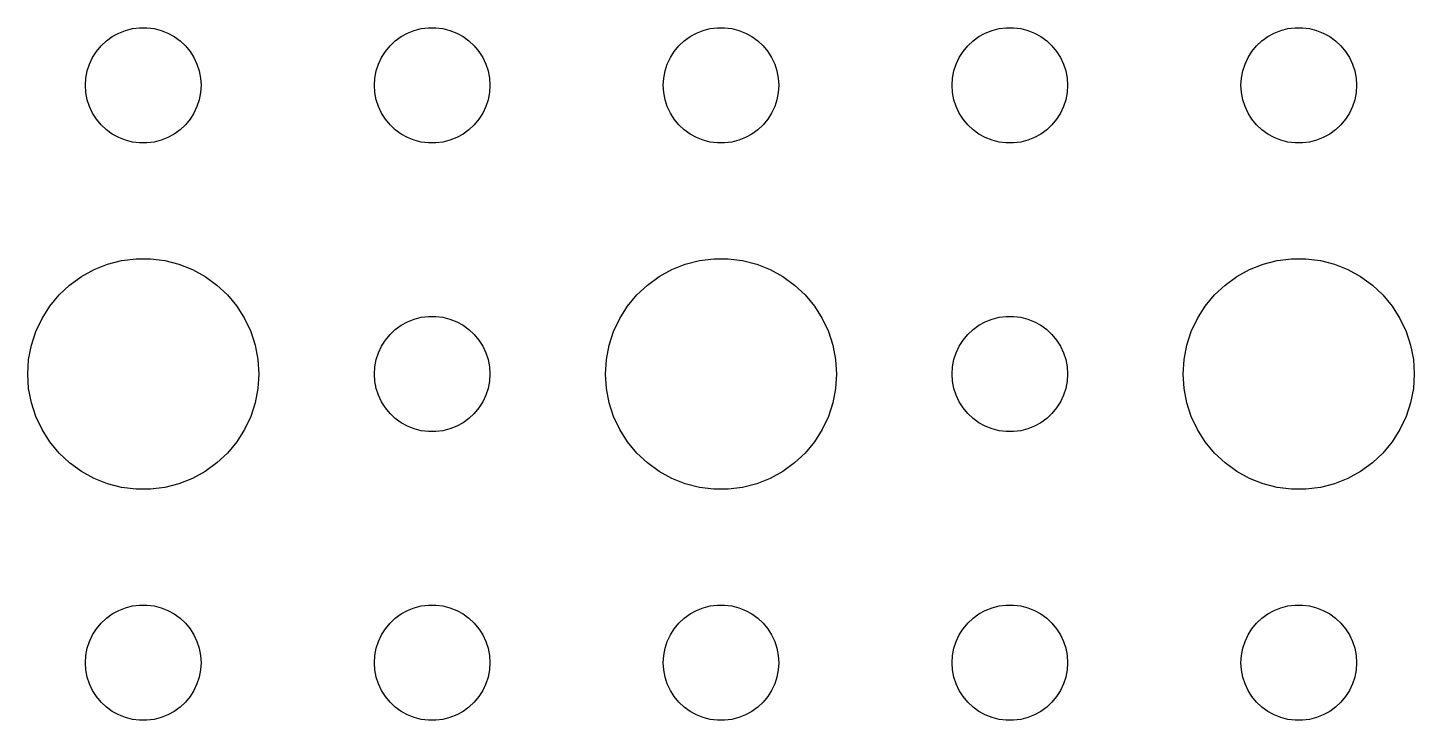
# Model space of a CAD drawing. Header units: metres. Extents: x -134 to 134, y 518 to 1078.
# Drawn here: x 64.5 to 100.5, y 660 to 678 of the extents above; entities that cross this region are included whole.
import ezdxf

# ---------------------------------------------------------------- set-up
doc = ezdxf.new("R2010")
doc.units = ezdxf.units.M

msp = doc.modelspace()

# ---------------------------------------------------------------- linework, layer by layer
for p, q in [((66.8613, 677.857), (67.0365, 677.927)), ((67.0365, 677.927), (67.2189, 677.973)), ((67.2189, 677.973), (67.4058, 677.997)), ((67.4058, 677.997), (67.5942, 677.997)), ((67.5942, 677.997), (67.7811, 677.973)), ((67.7811, 677.973), (67.9635, 677.927)), ((67.9635, 677.927), (68.1387, 677.857)), ((74.3613, 677.857), (74.5365, 677.927)), ((74.5365, 677.927), (74.7189, 677.973)), ((74.7189, 677.973), (74.9058, 677.997)), ((74.9058, 677.997), (75.0942, 677.997)), ((75.0942, 677.997), (75.2811, 677.973)), ((75.2811, 677.973), (75.4635, 677.927)), ((75.4635, 677.927), (75.6387, 677.857)), ((81.8613, 677.857), (82.0365, 677.927)), ((82.0365, 677.927), (82.2189, 677.973)), ((82.2189, 677.973), (82.4058, 677.997)), ((82.4058, 677.997), (82.5942, 677.997)), ((82.5942, 677.997), (82.7811, 677.973)), ((82.7811, 677.973), (82.9635, 677.927)), ((82.9635, 677.927), (83.1387, 677.857)), ((89.3613, 677.857), (89.5365, 677.927)), ((89.5365, 677.927), (89.7189, 677.973)), ((89.7189, 677.973), (89.9058, 677.997)), ((89.9058, 677.997), (90.0942, 677.997)), ((90.0942, 677.997), (90.2811, 677.973)), ((90.2811, 677.973), (90.4635, 677.927)), ((90.4635, 677.927), (90.6387, 677.857)), ((96.8613, 677.857), (97.0365, 677.927)), ((97.0365, 677.927), (97.2189, 677.973)), ((97.2189, 677.973), (97.4058, 677.997)), ((97.4058, 677.997), (97.5942, 677.997)), ((97.5942, 677.997), (97.7811, 677.973)), ((97.7811, 677.973), (97.9635, 677.927)), ((97.9635, 677.927), (98.1387, 677.857)), ((66.2865, 677.382), (66.4065, 677.527)), ((66.4065, 677.527), (66.5439, 677.656)), ((66.5439, 677.656), (66.6963, 677.766)), ((66.6963, 677.766), (66.8613, 677.857)), ((68.1387, 677.857), (68.3037, 677.766)), ((68.3037, 677.766), (68.4561, 677.656)), ((68.4561, 677.656), (68.5934, 677.527)), ((68.5934, 677.527), (68.7135, 677.382)), ((73.7865, 677.382), (73.9065, 677.527)), ((73.9065, 677.527), (74.0439, 677.656)), ((74.0439, 677.656), (74.1963, 677.766)), ((74.1963, 677.766), (74.3613, 677.857)), ((75.6387, 677.857), (75.8037, 677.766)), ((75.8037, 677.766), (75.9561, 677.656)), ((75.9561, 677.656), (76.0934, 677.527)), ((76.0934, 677.527), (76.2135, 677.382)), ((81.2865, 677.382), (81.4065, 677.527)), ((81.4065, 677.527), (81.5439, 677.656)), ((81.5439, 677.656), (81.6963, 677.766)), ((81.6963, 677.766), (81.8613, 677.857)), ((83.1387, 677.857), (83.3037, 677.766)), ((83.3037, 677.766), (83.4561, 677.656)), ((83.4561, 677.656), (83.5934, 677.527)), ((83.5934, 677.527), (83.7135, 677.382)), ((88.7865, 677.382), (88.9065, 677.527)), ((88.9065, 677.527), (89.0439, 677.656)), ((89.0439, 677.656), (89.1963, 677.766)), ((89.1963, 677.766), (89.3613, 677.857)), ((90.6387, 677.857), (90.8037, 677.766)), ((90.8037, 677.766), (90.9561, 677.656)), ((90.9561, 677.656), (91.0934, 677.527)), ((91.0934, 677.527), (91.2135, 677.382)), ((96.2865, 677.382), (96.4065, 677.527)), ((96.4065, 677.527), (96.5439, 677.656)), ((96.5439, 677.656), (96.6963, 677.766)), ((96.6963, 677.766), (96.8613, 677.857)), ((98.1387, 677.857), (98.3037, 677.766)), ((98.3037, 677.766), (98.4561, 677.656)), ((98.4561, 677.656), (98.5934, 677.527)), ((98.5934, 677.527), (98.7135, 677.382)), ((66.1053, 677.052), (66.1855, 677.223)), ((66.1855, 677.223), (66.2865, 677.382)), ((68.7135, 677.382), (68.8145, 677.223)), ((68.8145, 677.223), (68.8947, 677.052)), ((73.6053, 677.052), (73.6855, 677.223)), ((73.6855, 677.223), (73.7865, 677.382)), ((76.2135, 677.382), (76.3145, 677.223)), ((76.3145, 677.223), (76.3947, 677.052)), ((81.1053, 677.052), (81.1855, 677.223)), ((81.1855, 677.223), (81.2865, 677.382)), ((83.7135, 677.382), (83.8145, 677.223)), ((83.8145, 677.223), (83.8947, 677.052)), ((88.6053, 677.052), (88.6855, 677.223)), ((88.6855, 677.223), (88.7865, 677.382)), ((91.2135, 677.382), (91.3145, 677.223)), ((91.3145, 677.223), (91.3947, 677.052)), ((96.1053, 677.052), (96.1855, 677.223)), ((96.1855, 677.223), (96.2865, 677.382)), ((98.7135, 677.382), (98.8145, 677.223)), ((98.8145, 677.223), (98.8947, 677.052)), ((66.0118, 676.688), (66.0471, 676.873)), ((66.0471, 676.873), (66.1053, 677.052)), ((68.8947, 677.052), (68.9529, 676.873)), ((68.9529, 676.873), (68.9882, 676.688)), ((73.5118, 676.688), (73.5471, 676.873)), ((73.5471, 676.873), (73.6053, 677.052)), ((76.3947, 677.052), (76.4529, 676.873)), ((76.4529, 676.873), (76.4882, 676.688)), ((81.0118, 676.688), (81.0471, 676.873)), ((81.0471, 676.873), (81.1053, 677.052)), ((83.8947, 677.052), (83.9529, 676.873)), ((83.9529, 676.873), (83.9882, 676.688)), ((88.5118, 676.688), (88.5471, 676.873)), ((88.5471, 676.873), (88.6053, 677.052)), ((91.3947, 677.052), (91.4529, 676.873)), ((91.4529, 676.873), (91.4882, 676.688)), ((96.0118, 676.688), (96.0471, 676.873)), ((96.0471, 676.873), (96.1053, 677.052)), ((98.8947, 677.052), (98.9529, 676.873)), ((98.9529, 676.873), (98.9882, 676.688)), ((66, 676.5), (66.0118, 676.688)), ((66.0118, 676.312), (66, 676.5)), ((68.9882, 676.688), (69, 676.5)), ((69, 676.5), (68.9882, 676.312)), ((73.5, 676.5), (73.5118, 676.688)), ((73.5118, 676.312), (73.5, 676.5)), ((76.4882, 676.688), (76.5, 676.5)), ((76.5, 676.5), (76.4882, 676.312)), ((81, 676.5), (81.0118, 676.688)), ((81.0118, 676.312), (81, 676.5)), ((83.9882, 676.688), (84, 676.5)), ((84, 676.5), (83.9882, 676.312)), ((88.5, 676.5), (88.5118, 676.688)), ((88.5118, 676.312), (88.5, 676.5)), ((91.4882, 676.688), (91.5, 676.5)), ((91.5, 676.5), (91.4882, 676.312)), ((96, 676.5), (96.0118, 676.688)), ((96.0118, 676.312), (96, 676.5)), ((98.9882, 676.688), (99, 676.5)), ((99, 676.5), (98.9882, 676.312)), ((66.0471, 676.127), (66.0118, 676.312)), ((66.1053, 675.948), (66.0471, 676.127)), ((68.9529, 676.127), (68.8947, 675.948)), ((68.9882, 676.312), (68.9529, 676.127)), ((73.5471, 676.127), (73.5118, 676.312)), ((73.6053, 675.948), (73.5471, 676.127)), ((76.4529, 676.127), (76.3947, 675.948)), ((76.4882, 676.312), (76.4529, 676.127)), ((81.0471, 676.127), (81.0118, 676.312)), ((81.1053, 675.948), (81.0471, 676.127)), ((83.9529, 676.127), (83.8947, 675.948)), ((83.9882, 676.312), (83.9529, 676.127)), ((88.5471, 676.127), (88.5118, 676.312)), ((88.6053, 675.948), (88.5471, 676.127)), ((91.4529, 676.127), (91.3947, 675.948)), ((91.4882, 676.312), (91.4529, 676.127)), ((96.0471, 676.127), (96.0118, 676.312)), ((96.1053, 675.948), (96.0471, 676.127)), ((98.9529, 676.127), (98.8947, 675.948)), ((98.9882, 676.312), (98.9529, 676.127)), ((66.1855, 675.777), (66.1053, 675.948)), ((66.2865, 675.618), (66.1855, 675.777)), ((68.8145, 675.777), (68.7135, 675.618)), ((68.8947, 675.948), (68.8145, 675.777)), ((73.6855, 675.777), (73.6053, 675.948)), ((73.7865, 675.618), (73.6855, 675.777)), ((76.3145, 675.777), (76.2135, 675.618)), ((76.3947, 675.948), (76.3145, 675.777)), ((81.1855, 675.777), (81.1053, 675.948)), ((81.2865, 675.618), (81.1855, 675.777)), ((83.8145, 675.777), (83.7135, 675.618)), ((83.8947, 675.948), (83.8145, 675.777)), ((88.6855, 675.777), (88.6053, 675.948)), ((88.7865, 675.618), (88.6855, 675.777)), ((91.3145, 675.777), (91.2135, 675.618)), ((91.3947, 675.948), (91.3145, 675.777)), ((96.1855, 675.777), (96.1053, 675.948)), ((96.2865, 675.618), (96.1855, 675.777)), ((98.8145, 675.777), (98.7135, 675.618)), ((98.8947, 675.948), (98.8145, 675.777)), ((66.4065, 675.473), (66.2865, 675.618)), ((66.5439, 675.344), (66.4065, 675.473)), ((68.5934, 675.473), (68.4561, 675.344)), ((68.7135, 675.618), (68.5934, 675.473)), ((73.9065, 675.473), (73.7865, 675.618)), ((74.0439, 675.344), (73.9065, 675.473)), ((76.0934, 675.473), (75.9561, 675.344)), ((76.2135, 675.618), (76.0934, 675.473)), ((81.4065, 675.473), (81.2865, 675.618)), ((81.5439, 675.344), (81.4065, 675.473)), ((83.5934, 675.473), (83.4561, 675.344)), ((83.7135, 675.618), (83.5934, 675.473)), ((88.9065, 675.473), (88.7865, 675.618)), ((89.0439, 675.344), (88.9065, 675.473)), ((91.0934, 675.473), (90.9561, 675.344)), ((91.2135, 675.618), (91.0934, 675.473)), ((96.4065, 675.473), (96.2865, 675.618)), ((96.5439, 675.344), (96.4065, 675.473)), ((98.5934, 675.473), (98.4561, 675.344)), ((98.7135, 675.618), (98.5934, 675.473)), ((66.6963, 675.234), (66.5439, 675.344)), ((66.8613, 675.143), (66.6963, 675.234)), ((67.0365, 675.073), (66.8613, 675.143)), ((67.2189, 675.027), (67.0365, 675.073)), ((67.4058, 675.003), (67.2189, 675.027)), ((67.5942, 675.003), (67.4058, 675.003)), ((67.7811, 675.027), (67.5942, 675.003)), ((67.9635, 675.073), (67.7811, 675.027)), ((68.1387, 675.143), (67.9635, 675.073)), ((68.3037, 675.234), (68.1387, 675.143)), ((68.4561, 675.344), (68.3037, 675.234)), ((74.1963, 675.234), (74.0439, 675.344)), ((74.3613, 675.143), (74.1963, 675.234)), ((74.5365, 675.073), (74.3613, 675.143)), ((74.7189, 675.027), (74.5365, 675.073)), ((74.9058, 675.003), (74.7189, 675.027)), ((75.0942, 675.003), (74.9058, 675.003)), ((75.2811, 675.027), (75.0942, 675.003)), ((75.4635, 675.073), (75.2811, 675.027)), ((75.6387, 675.143), (75.4635, 675.073)), ((75.8037, 675.234), (75.6387, 675.143)), ((75.9561, 675.344), (75.8037, 675.234)), ((81.6963, 675.234), (81.5439, 675.344)), ((81.8613, 675.143), (81.6963, 675.234)), ((82.0365, 675.073), (81.8613, 675.143)), ((82.2189, 675.027), (82.0365, 675.073)), ((82.4058, 675.003), (82.2189, 675.027)), ((82.5942, 675.003), (82.4058, 675.003)), ((82.7811, 675.027), (82.5942, 675.003)), ((82.9635, 675.073), (82.7811, 675.027)), ((83.1387, 675.143), (82.9635, 675.073)), ((83.3037, 675.234), (83.1387, 675.143)), ((83.4561, 675.344), (83.3037, 675.234)), ((89.1963, 675.234), (89.0439, 675.344)), ((89.3613, 675.143), (89.1963, 675.234)), ((89.5365, 675.073), (89.3613, 675.143)), ((89.7189, 675.027), (89.5365, 675.073)), ((89.9058, 675.003), (89.7189, 675.027)), ((90.0942, 675.003), (89.9058, 675.003)), ((90.2811, 675.027), (90.0942, 675.003)), ((90.4635, 675.073), (90.2811, 675.027)), ((90.6387, 675.143), (90.4635, 675.073)), ((90.8037, 675.234), (90.6387, 675.143)), ((90.9561, 675.344), (90.8037, 675.234)), ((96.6963, 675.234), (96.5439, 675.344)), ((96.8613, 675.143), (96.6963, 675.234)), ((97.0365, 675.073), (96.8613, 675.143)), ((97.2189, 675.027), (97.0365, 675.073)), ((97.4058, 675.003), (97.2189, 675.027)), ((97.5942, 675.003), (97.4058, 675.003)), ((97.7811, 675.027), (97.5942, 675.003)), ((97.9635, 675.073), (97.7811, 675.027)), ((98.1387, 675.143), (97.9635, 675.073)), ((98.3037, 675.234), (98.1387, 675.143)), ((98.4561, 675.344), (98.3037, 675.234)), ((66.2227, 671.714), (66.573, 671.853)), ((66.573, 671.853), (66.9379, 671.947)), ((66.9379, 671.947), (67.3116, 671.994)), ((67.3116, 671.994), (67.6884, 671.994)), ((67.6884, 671.994), (68.0621, 671.947)), ((68.0621, 671.947), (68.427, 671.853)), ((68.427, 671.853), (68.7773, 671.714)), ((81.2227, 671.714), (81.573, 671.853)), ((81.573, 671.853), (81.9379, 671.947)), ((81.9379, 671.947), (82.3116, 671.994)), ((82.3116, 671.994), (82.6884, 671.994)), ((82.6884, 671.994), (83.0621, 671.947)), ((83.0621, 671.947), (83.427, 671.853)), ((83.427, 671.853), (83.7773, 671.714)), ((96.2227, 671.714), (96.573, 671.853)), ((96.573, 671.853), (96.9379, 671.947)), ((96.9379, 671.947), (97.3116, 671.994)), ((97.3116, 671.994), (97.6884, 671.994)), ((97.6884, 671.994), (98.0621, 671.947)), ((98.0621, 671.947), (98.427, 671.853)), ((98.427, 671.853), (98.7773, 671.714)), ((65.5877, 671.312), (65.8925, 671.533)), ((65.8925, 671.533), (66.2227, 671.714)), ((68.7773, 671.714), (69.1075, 671.533)), ((69.1075, 671.533), (69.4123, 671.312)), ((80.5877, 671.312), (80.8925, 671.533)), ((80.8925, 671.533), (81.2227, 671.714)), ((83.7773, 671.714), (84.1075, 671.533)), ((84.1075, 671.533), (84.4123, 671.312)), ((95.5877, 671.312), (95.8925, 671.533)), ((95.8925, 671.533), (96.2227, 671.714)), ((98.7773, 671.714), (99.1075, 671.533)), ((99.1075, 671.533), (99.4123, 671.312)), ((65.073, 670.763), (65.3131, 671.054)), ((65.3131, 671.054), (65.5877, 671.312)), ((69.4123, 671.312), (69.6869, 671.054)), ((69.6869, 671.054), (69.927, 670.763)), ((80.073, 670.763), (80.3131, 671.054)), ((80.3131, 671.054), (80.5877, 671.312)), ((84.4123, 671.312), (84.6869, 671.054)), ((84.6869, 671.054), (84.927, 670.763)), ((95.073, 670.763), (95.3131, 671.054)), ((95.3131, 671.054), (95.5877, 671.312)), ((99.4123, 671.312), (99.6869, 671.054)), ((99.6869, 671.054), (99.927, 670.763)), ((64.8711, 670.445), (65.073, 670.763)), ((69.927, 670.763), (70.1289, 670.445)), ((79.8711, 670.445), (80.073, 670.763)), ((84.927, 670.763), (85.1289, 670.445)), ((94.8711, 670.445), (95.073, 670.763)), ((99.927, 670.763), (100.129, 670.445)), ((64.7107, 670.104), (64.8711, 670.445)), ((70.1289, 670.445), (70.2893, 670.104)), ((74.1963, 670.266), (74.3613, 670.357)), ((74.3613, 670.357), (74.5365, 670.427)), ((74.5365, 670.427), (74.7189, 670.473)), ((74.7189, 670.473), (74.9058, 670.497)), ((74.9058, 670.497), (75.0942, 670.497)), ((75.0942, 670.497), (75.2811, 670.473)), ((75.2811, 670.473), (75.4635, 670.427)), ((75.4635, 670.427), (75.6387, 670.357)), ((75.6387, 670.357), (75.8037, 670.266)), ((79.7107, 670.104), (79.8711, 670.445)), ((85.1289, 670.445), (85.2893, 670.104)), ((89.1963, 670.266), (89.3613, 670.357)), ((89.3613, 670.357), (89.5365, 670.427)), ((89.5365, 670.427), (89.7189, 670.473)), ((89.7189, 670.473), (89.9058, 670.497)), ((89.9058, 670.497), (90.0942, 670.497)), ((90.0942, 670.497), (90.2811, 670.473)), ((90.2811, 670.473), (90.4635, 670.427)), ((90.4635, 670.427), (90.6387, 670.357)), ((90.6387, 670.357), (90.8037, 670.266)), ((94.7107, 670.104), (94.8711, 670.445)), ((100.129, 670.445), (100.289, 670.104)), ((64.5943, 669.746), (64.7107, 670.104)), ((70.2893, 670.104), (70.4057, 669.746)), ((73.7865, 669.882), (73.9065, 670.027)), ((73.9065, 670.027), (74.0439, 670.156)), ((74.0439, 670.156), (74.1963, 670.266)), ((75.8037, 670.266), (75.9561, 670.156)), ((75.9561, 670.156), (76.0934, 670.027)), ((76.0934, 670.027), (76.2135, 669.882)), ((79.5943, 669.746), (79.7107, 670.104)), ((85.2893, 670.104), (85.4057, 669.746)), ((88.7865, 669.882), (88.9065, 670.027)), ((88.9065, 670.027), (89.0439, 670.156)), ((89.0439, 670.156), (89.1963, 670.266)), ((90.8037, 670.266), (90.9561, 670.156)), ((90.9561, 670.156), (91.0934, 670.027)), ((91.0934, 670.027), (91.2135, 669.882)), ((94.5943, 669.746), (94.7107, 670.104)), ((100.289, 670.104), (100.406, 669.746)), ((64.5237, 669.376), (64.5943, 669.746)), ((70.4057, 669.746), (70.4763, 669.376)), ((73.6053, 669.552), (73.6855, 669.723)), ((73.6855, 669.723), (73.7865, 669.882)), ((76.2135, 669.882), (76.3145, 669.723)), ((76.3145, 669.723), (76.3947, 669.552)), ((79.5237, 669.376), (79.5943, 669.746)), ((85.4057, 669.746), (85.4763, 669.376)), ((88.6053, 669.552), (88.6855, 669.723)), ((88.6855, 669.723), (88.7865, 669.882)), ((91.2135, 669.882), (91.3145, 669.723)), ((91.3145, 669.723), (91.3947, 669.552)), ((94.5237, 669.376), (94.5943, 669.746)), ((100.406, 669.746), (100.476, 669.376)), ((64.5, 669), (64.5237, 669.376)), ((70.4763, 669.376), (70.5, 669)), ((73.5118, 669.188), (73.5471, 669.373)), ((73.5471, 669.373), (73.6053, 669.552)), ((76.3947, 669.552), (76.4529, 669.373)), ((76.4529, 669.373), (76.4882, 669.188)), ((79.5, 669), (79.5237, 669.376)), ((85.4763, 669.376), (85.5, 669)), ((88.5118, 669.188), (88.5471, 669.373)), ((88.5471, 669.373), (88.6053, 669.552)), ((91.3947, 669.552), (91.4529, 669.373)), ((91.4529, 669.373), (91.4882, 669.188)), ((94.5, 669), (94.5237, 669.376)), ((100.476, 669.376), (100.5, 669)), ((64.5237, 668.624), (64.5, 669)), ((70.5, 669), (70.4763, 668.624)), ((73.5, 669), (73.5118, 669.188)), ((73.5118, 668.812), (73.5, 669)), ((76.4882, 669.188), (76.5, 669)), ((76.5, 669), (76.4882, 668.812)), ((79.5237, 668.624), (79.5, 669)), ((85.5, 669), (85.4763, 668.624)), ((88.5, 669), (88.5118, 669.188)), ((88.5118, 668.812), (88.5, 669)), ((91.4882, 669.188), (91.5, 669)), ((91.5, 669), (91.4882, 668.812)), ((94.5237, 668.624), (94.5, 669)), ((100.5, 669), (100.476, 668.624)), ((64.5943, 668.254), (64.5237, 668.624)), ((70.4763, 668.624), (70.4057, 668.254)), ((73.5471, 668.627), (73.5118, 668.812)), ((73.6053, 668.448), (73.5471, 668.627)), ((76.4529, 668.627), (76.3947, 668.448)), ((76.4882, 668.812), (76.4529, 668.627)), ((79.5943, 668.254), (79.5237, 668.624)), ((85.4763, 668.624), (85.4057, 668.254)), ((88.5471, 668.627), (88.5118, 668.812)), ((88.6053, 668.448), (88.5471, 668.627)), ((91.4529, 668.627), (91.3947, 668.448)), ((91.4882, 668.812), (91.4529, 668.627)), ((94.5943, 668.254), (94.5237, 668.624)), ((100.476, 668.624), (100.406, 668.254)), ((64.7107, 667.896), (64.5943, 668.254)), ((70.4057, 668.254), (70.2893, 667.896)), ((73.6855, 668.277), (73.6053, 668.448)), ((73.7865, 668.118), (73.6855, 668.277)), ((76.3145, 668.277), (76.2135, 668.118)), ((76.3947, 668.448), (76.3145, 668.277)), ((79.7107, 667.896), (79.5943, 668.254)), ((85.4057, 668.254), (85.2893, 667.896)), ((88.6855, 668.277), (88.6053, 668.448)), ((88.7865, 668.118), (88.6855, 668.277)), ((91.3145, 668.277), (91.2135, 668.118)), ((91.3947, 668.448), (91.3145, 668.277)), ((94.7107, 667.896), (94.5943, 668.254)), ((100.406, 668.254), (100.289, 667.896)), ((64.8711, 667.555), (64.7107, 667.896)), ((70.2893, 667.896), (70.1289, 667.555)), ((73.9065, 667.973), (73.7865, 668.118)), ((74.0439, 667.844), (73.9065, 667.973)), ((74.1963, 667.734), (74.0439, 667.844)), ((75.9561, 667.844), (75.8037, 667.734)), ((76.0934, 667.973), (75.9561, 667.844)), ((76.2135, 668.118), (76.0934, 667.973)), ((79.8711, 667.555), (79.7107, 667.896)), ((85.2893, 667.896), (85.1289, 667.555)), ((88.9065, 667.973), (88.7865, 668.118)), ((89.0439, 667.844), (88.9065, 667.973)), ((89.1963, 667.734), (89.0439, 667.844)), ((90.9561, 667.844), (90.8037, 667.734)), ((91.0934, 667.973), (90.9561, 667.844)), ((91.2135, 668.118), (91.0934, 667.973)), ((94.8711, 667.555), (94.7107, 667.896)), ((100.289, 667.896), (100.129, 667.555)), ((65.073, 667.237), (64.8711, 667.555)), ((70.1289, 667.555), (69.927, 667.237)), ((74.3613, 667.643), (74.1963, 667.734)), ((74.5365, 667.573), (74.3613, 667.643)), ((74.7189, 667.527), (74.5365, 667.573)), ((74.9058, 667.503), (74.7189, 667.527)), ((75.0942, 667.503), (74.9058, 667.503)), ((75.2811, 667.527), (75.0942, 667.503)), ((75.4635, 667.573), (75.2811, 667.527)), ((75.6387, 667.643), (75.4635, 667.573)), ((75.8037, 667.734), (75.6387, 667.643)), ((80.073, 667.237), (79.8711, 667.555)), ((85.1289, 667.555), (84.927, 667.237)), ((89.3613, 667.643), (89.1963, 667.734)), ((89.5365, 667.573), (89.3613, 667.643)), ((89.7189, 667.527), (89.5365, 667.573)), ((89.9058, 667.503), (89.7189, 667.527)), ((90.0942, 667.503), (89.9058, 667.503)), ((90.2811, 667.527), (90.0942, 667.503)), ((90.4635, 667.573), (90.2811, 667.527)), ((90.6387, 667.643), (90.4635, 667.573)), ((90.8037, 667.734), (90.6387, 667.643)), ((95.073, 667.237), (94.8711, 667.555)), ((100.129, 667.555), (99.927, 667.237)), ((65.3131, 666.946), (65.073, 667.237)), ((69.927, 667.237), (69.6869, 666.946)), ((80.3131, 666.946), (80.073, 667.237)), ((84.927, 667.237), (84.6869, 666.946)), ((95.3131, 666.946), (95.073, 667.237)), ((99.927, 667.237), (99.6869, 666.946)), ((65.5877, 666.688), (65.3131, 666.946)), ((69.6869, 666.946), (69.4123, 666.688)), ((80.5877, 666.688), (80.3131, 666.946)), ((84.6869, 666.946), (84.4123, 666.688)), ((95.5877, 666.688), (95.3131, 666.946)), ((99.6869, 666.946), (99.4123, 666.688)), ((65.8925, 666.467), (65.5877, 666.688)), ((66.2227, 666.286), (65.8925, 666.467)), ((69.1075, 666.467), (68.7773, 666.286)), ((69.4123, 666.688), (69.1075, 666.467)), ((80.8925, 666.467), (80.5877, 666.688)), ((81.2227, 666.286), (80.8925, 666.467)), ((84.1075, 666.467), (83.7773, 666.286)), ((84.4123, 666.688), (84.1075, 666.467)), ((95.8925, 666.467), (95.5877, 666.688)), ((96.2227, 666.286), (95.8925, 666.467)), ((99.1075, 666.467), (98.7773, 666.286)), ((99.4123, 666.688), (99.1075, 666.467)), ((66.573, 666.147), (66.2227, 666.286)), ((66.9379, 666.053), (66.573, 666.147)), ((67.3116, 666.006), (66.9379, 666.053)), ((67.6884, 666.006), (67.3116, 666.006)), ((68.0621, 666.053), (67.6884, 666.006)), ((68.427, 666.147), (68.0621, 666.053)), ((68.7773, 666.286), (68.427, 666.147)), ((81.573, 666.147), (81.2227, 666.286)), ((81.9379, 666.053), (81.573, 666.147)), ((82.3116, 666.006), (81.9379, 666.053)), ((82.6884, 666.006), (82.3116, 666.006)), ((83.0621, 666.053), (82.6884, 666.006)), ((83.427, 666.147), (83.0621, 666.053)), ((83.7773, 666.286), (83.427, 666.147)), ((96.573, 666.147), (96.2227, 666.286)), ((96.9379, 666.053), (96.573, 666.147)), ((97.3116, 666.006), (96.9379, 666.053)), ((97.6884, 666.006), (97.3116, 666.006)), ((98.0621, 666.053), (97.6884, 666.006)), ((98.427, 666.147), (98.0621, 666.053)), ((98.7773, 666.286), (98.427, 666.147)), ((66.5439, 662.656), (66.6963, 662.766)), ((66.6963, 662.766), (66.8613, 662.857)), ((66.8613, 662.857), (67.0365, 662.927)), ((67.0365, 662.927), (67.2189, 662.973)), ((67.2189, 662.973), (67.4058, 662.997)), ((67.4058, 662.997), (67.5942, 662.997)), ((67.5942, 662.997), (67.7811, 662.973)), ((67.7811, 662.973), (67.9635, 662.927)), ((67.9635, 662.927), (68.1387, 662.857)), ((68.1387, 662.857), (68.3037, 662.766)), ((68.3037, 662.766), (68.4561, 662.656)), ((74.0439, 662.656), (74.1963, 662.766)), ((74.1963, 662.766), (74.3613, 662.857)), ((74.3613, 662.857), (74.5365, 662.927)), ((74.5365, 662.927), (74.7189, 662.973)), ((74.7189, 662.973), (74.9058, 662.997)), ((74.9058, 662.997), (75.0942, 662.997)), ((75.0942, 662.997), (75.2811, 662.973)), ((75.2811, 662.973), (75.4635, 662.927)), ((75.4635, 662.927), (75.6387, 662.857)), ((75.6387, 662.857), (75.8037, 662.766)), ((75.8037, 662.766), (75.9561, 662.656)), ((81.5439, 662.656), (81.6963, 662.766)), ((81.6963, 662.766), (81.8613, 662.857)), ((81.8613, 662.857), (82.0365, 662.927)), ((82.0365, 662.927), (82.2189, 662.973)), ((82.2189, 662.973), (82.4058, 662.997)), ((82.4058, 662.997), (82.5942, 662.997)), ((82.5942, 662.997), (82.7811, 662.973)), ((82.7811, 662.973), (82.9635, 662.927)), ((82.9635, 662.927), (83.1387, 662.857)), ((83.1387, 662.857), (83.3037, 662.766)), ((83.3037, 662.766), (83.4561, 662.656)), ((89.0439, 662.656), (89.1963, 662.766)), ((89.1963, 662.766), (89.3613, 662.857)), ((89.3613, 662.857), (89.5365, 662.927)), ((89.5365, 662.927), (89.7189, 662.973)), ((89.7189, 662.973), (89.9058, 662.997)), ((89.9058, 662.997), (90.0942, 662.997)), ((90.0942, 662.997), (90.2811, 662.973)), ((90.2811, 662.973), (90.4635, 662.927)), ((90.4635, 662.927), (90.6387, 662.857)), ((90.6387, 662.857), (90.8037, 662.766)), ((90.8037, 662.766), (90.9561, 662.656)), ((96.5439, 662.656), (96.6963, 662.766)), ((96.6963, 662.766), (96.8613, 662.857)), ((96.8613, 662.857), (97.0365, 662.927)), ((97.0365, 662.927), (97.2189, 662.973)), ((97.2189, 662.973), (97.4058, 662.997)), ((97.4058, 662.997), (97.5942, 662.997)), ((97.5942, 662.997), (97.7811, 662.973)), ((97.7811, 662.973), (97.9635, 662.927)), ((97.9635, 662.927), (98.1387, 662.857)), ((98.1387, 662.857), (98.3037, 662.766)), ((98.3037, 662.766), (98.4561, 662.656)), ((66.2865, 662.382), (66.4065, 662.527)), ((66.4065, 662.527), (66.5439, 662.656)), ((68.4561, 662.656), (68.5934, 662.527)), ((68.5934, 662.527), (68.7135, 662.382)), ((73.7865, 662.382), (73.9065, 662.527)), ((73.9065, 662.527), (74.0439, 662.656)), ((75.9561, 662.656), (76.0934, 662.527)), ((76.0934, 662.527), (76.2135, 662.382)), ((81.2865, 662.382), (81.4065, 662.527)), ((81.4065, 662.527), (81.5439, 662.656)), ((83.4561, 662.656), (83.5934, 662.527)), ((83.5934, 662.527), (83.7135, 662.382)), ((88.7865, 662.382), (88.9065, 662.527)), ((88.9065, 662.527), (89.0439, 662.656)), ((90.9561, 662.656), (91.0934, 662.527)), ((91.0934, 662.527), (91.2135, 662.382)), ((96.2865, 662.382), (96.4065, 662.527)), ((96.4065, 662.527), (96.5439, 662.656)), ((98.4561, 662.656), (98.5934, 662.527)), ((98.5934, 662.527), (98.7135, 662.382)), ((66.0471, 661.873), (66.1053, 662.052)), ((66.1053, 662.052), (66.1855, 662.223)), ((66.1855, 662.223), (66.2865, 662.382)), ((68.7135, 662.382), (68.8145, 662.223)), ((68.8145, 662.223), (68.8947, 662.052)), ((68.8947, 662.052), (68.9529, 661.873)), ((73.5471, 661.873), (73.6053, 662.052)), ((73.6053, 662.052), (73.6855, 662.223)), ((73.6855, 662.223), (73.7865, 662.382)), ((76.2135, 662.382), (76.3145, 662.223)), ((76.3145, 662.223), (76.3947, 662.052)), ((76.3947, 662.052), (76.4529, 661.873)), ((81.0471, 661.873), (81.1053, 662.052)), ((81.1053, 662.052), (81.1855, 662.223)), ((81.1855, 662.223), (81.2865, 662.382)), ((83.7135, 662.382), (83.8145, 662.223)), ((83.8145, 662.223), (83.8947, 662.052)), ((83.8947, 662.052), (83.9529, 661.873)), ((88.5471, 661.873), (88.6053, 662.052)), ((88.6053, 662.052), (88.6855, 662.223)), ((88.6855, 662.223), (88.7865, 662.382)), ((91.2135, 662.382), (91.3145, 662.223)), ((91.3145, 662.223), (91.3947, 662.052)), ((91.3947, 662.052), (91.4529, 661.873)), ((96.0471, 661.873), (96.1053, 662.052)), ((96.1053, 662.052), (96.1855, 662.223)), ((96.1855, 662.223), (96.2865, 662.382)), ((98.7135, 662.382), (98.8145, 662.223)), ((98.8145, 662.223), (98.8947, 662.052)), ((98.8947, 662.052), (98.9529, 661.873)), ((66, 661.5), (66.0118, 661.688)), ((66.0118, 661.688), (66.0471, 661.873)), ((68.9529, 661.873), (68.9882, 661.688)), ((68.9882, 661.688), (69, 661.5)), ((73.5, 661.5), (73.5118, 661.688)), ((73.5118, 661.688), (73.5471, 661.873)), ((76.4529, 661.873), (76.4882, 661.688)), ((76.4882, 661.688), (76.5, 661.5)), ((81, 661.5), (81.0118, 661.688)), ((81.0118, 661.688), (81.0471, 661.873)), ((83.9529, 661.873), (83.9882, 661.688)), ((83.9882, 661.688), (84, 661.5)), ((88.5, 661.5), (88.5118, 661.688)), ((88.5118, 661.688), (88.5471, 661.873)), ((91.4529, 661.873), (91.4882, 661.688)), ((91.4882, 661.688), (91.5, 661.5)), ((96, 661.5), (96.0118, 661.688)), ((96.0118, 661.688), (96.0471, 661.873)), ((98.9529, 661.873), (98.9882, 661.688)), ((98.9882, 661.688), (99, 661.5)), ((66.0118, 661.312), (66, 661.5)), ((69, 661.5), (68.9882, 661.312)), ((73.5118, 661.312), (73.5, 661.5)), ((76.5, 661.5), (76.4882, 661.312)), ((81.0118, 661.312), (81, 661.5)), ((84, 661.5), (83.9882, 661.312)), ((88.5118, 661.312), (88.5, 661.5)), ((91.5, 661.5), (91.4882, 661.312)), ((96.0118, 661.312), (96, 661.5)), ((99, 661.5), (98.9882, 661.312)), ((66.0471, 661.127), (66.0118, 661.312)), ((66.1053, 660.948), (66.0471, 661.127)), ((68.9529, 661.127), (68.8947, 660.948)), ((68.9882, 661.312), (68.9529, 661.127)), ((73.5471, 661.127), (73.5118, 661.312)), ((73.6053, 660.948), (73.5471, 661.127)), ((76.4529, 661.127), (76.3947, 660.948)), ((76.4882, 661.312), (76.4529, 661.127)), ((81.0471, 661.127), (81.0118, 661.312)), ((81.1053, 660.948), (81.0471, 661.127)), ((83.9529, 661.127), (83.8947, 660.948)), ((83.9882, 661.312), (83.9529, 661.127)), ((88.5471, 661.127), (88.5118, 661.312)), ((88.6053, 660.948), (88.5471, 661.127)), ((91.4529, 661.127), (91.3947, 660.948)), ((91.4882, 661.312), (91.4529, 661.127)), ((96.0471, 661.127), (96.0118, 661.312)), ((96.1053, 660.948), (96.0471, 661.127)), ((98.9529, 661.127), (98.8947, 660.948)), ((98.9882, 661.312), (98.9529, 661.127)), ((66.1855, 660.777), (66.1053, 660.948)), ((66.2865, 660.618), (66.1855, 660.777)), ((66.4065, 660.473), (66.2865, 660.618)), ((68.7135, 660.618), (68.5934, 660.473)), ((68.8145, 660.777), (68.7135, 660.618)), ((68.8947, 660.948), (68.8145, 660.777)), ((73.6855, 660.777), (73.6053, 660.948)), ((73.7865, 660.618), (73.6855, 660.777)), ((73.9065, 660.473), (73.7865, 660.618)), ((76.2135, 660.618), (76.0934, 660.473)), ((76.3145, 660.777), (76.2135, 660.618)), ((76.3947, 660.948), (76.3145, 660.777)), ((81.1855, 660.777), (81.1053, 660.948)), ((81.2865, 660.618), (81.1855, 660.777)), ((81.4065, 660.473), (81.2865, 660.618)), ((83.7135, 660.618), (83.5934, 660.473)), ((83.8145, 660.777), (83.7135, 660.618)), ((83.8947, 660.948), (83.8145, 660.777)), ((88.6855, 660.777), (88.6053, 660.948)), ((88.7865, 660.618), (88.6855, 660.777)), ((88.9065, 660.473), (88.7865, 660.618)), ((91.2135, 660.618), (91.0934, 660.473)), ((91.3145, 660.777), (91.2135, 660.618)), ((91.3947, 660.948), (91.3145, 660.777)), ((96.1855, 660.777), (96.1053, 660.948)), ((96.2865, 660.618), (96.1855, 660.777)), ((96.4065, 660.473), (96.2865, 660.618)), ((98.7135, 660.618), (98.5934, 660.473)), ((98.8145, 660.777), (98.7135, 660.618)), ((98.8947, 660.948), (98.8145, 660.777)), ((66.5439, 660.344), (66.4065, 660.473)), ((66.6963, 660.234), (66.5439, 660.344)), ((68.4561, 660.344), (68.3037, 660.234)), ((68.5934, 660.473), (68.4561, 660.344)), ((74.0439, 660.344), (73.9065, 660.473)), ((74.1963, 660.234), (74.0439, 660.344)), ((75.9561, 660.344), (75.8037, 660.234)), ((76.0934, 660.473), (75.9561, 660.344)), ((81.5439, 660.344), (81.4065, 660.473)), ((81.6963, 660.234), (81.5439, 660.344)), ((83.4561, 660.344), (83.3037, 660.234)), ((83.5934, 660.473), (83.4561, 660.344)), ((89.0439, 660.344), (88.9065, 660.473)), ((89.1963, 660.234), (89.0439, 660.344)), ((90.9561, 660.344), (90.8037, 660.234)), ((91.0934, 660.473), (90.9561, 660.344)), ((96.5439, 660.344), (96.4065, 660.473)), ((96.6963, 660.234), (96.5439, 660.344)), ((98.4561, 660.344), (98.3037, 660.234)), ((98.5934, 660.473), (98.4561, 660.344)), ((66.8613, 660.143), (66.6963, 660.234)), ((67.0365, 660.073), (66.8613, 660.143)), ((67.2189, 660.027), (67.0365, 660.073)), ((67.4058, 660.003), (67.2189, 660.027)), ((67.5942, 660.003), (67.4058, 660.003)), ((67.7811, 660.027), (67.5942, 660.003)), ((67.9635, 660.073), (67.7811, 660.027)), ((68.1387, 660.143), (67.9635, 660.073)), ((68.3037, 660.234), (68.1387, 660.143)), ((74.3613, 660.143), (74.1963, 660.234)), ((74.5365, 660.073), (74.3613, 660.143)), ((74.7189, 660.027), (74.5365, 660.073)), ((74.9058, 660.003), (74.7189, 660.027)), ((75.0942, 660.003), (74.9058, 660.003)), ((75.2811, 660.027), (75.0942, 660.003)), ((75.4635, 660.073), (75.2811, 660.027)), ((75.6387, 660.143), (75.4635, 660.073)), ((75.8037, 660.234), (75.6387, 660.143)), ((81.8613, 660.143), (81.6963, 660.234)), ((82.0365, 660.073), (81.8613, 660.143)), ((82.2189, 660.027), (82.0365, 660.073)), ((82.4058, 660.003), (82.2189, 660.027)), ((82.5942, 660.003), (82.4058, 660.003)), ((82.7811, 660.027), (82.5942, 660.003)), ((82.9635, 660.073), (82.7811, 660.027)), ((83.1387, 660.143), (82.9635, 660.073)), ((83.3037, 660.234), (83.1387, 660.143)), ((89.3613, 660.143), (89.1963, 660.234)), ((89.5365, 660.073), (89.3613, 660.143)), ((89.7189, 660.027), (89.5365, 660.073)), ((89.9058, 660.003), (89.7189, 660.027)), ((90.0942, 660.003), (89.9058, 660.003)), ((90.2811, 660.027), (90.0942, 660.003)), ((90.4635, 660.073), (90.2811, 660.027)), ((90.6387, 660.143), (90.4635, 660.073)), ((90.8037, 660.234), (90.6387, 660.143)), ((96.8613, 660.143), (96.6963, 660.234)), ((97.0365, 660.073), (96.8613, 660.143)), ((97.2189, 660.027), (97.0365, 660.073)), ((97.4058, 660.003), (97.2189, 660.027)), ((97.5942, 660.003), (97.4058, 660.003)), ((97.7811, 660.027), (97.5942, 660.003)), ((97.9635, 660.073), (97.7811, 660.027)), ((98.1387, 660.143), (97.9635, 660.073)), ((98.3037, 660.234), (98.1387, 660.143))]:
    msp.add_line(p, q)

doc.saveas('drawing.dxf')
